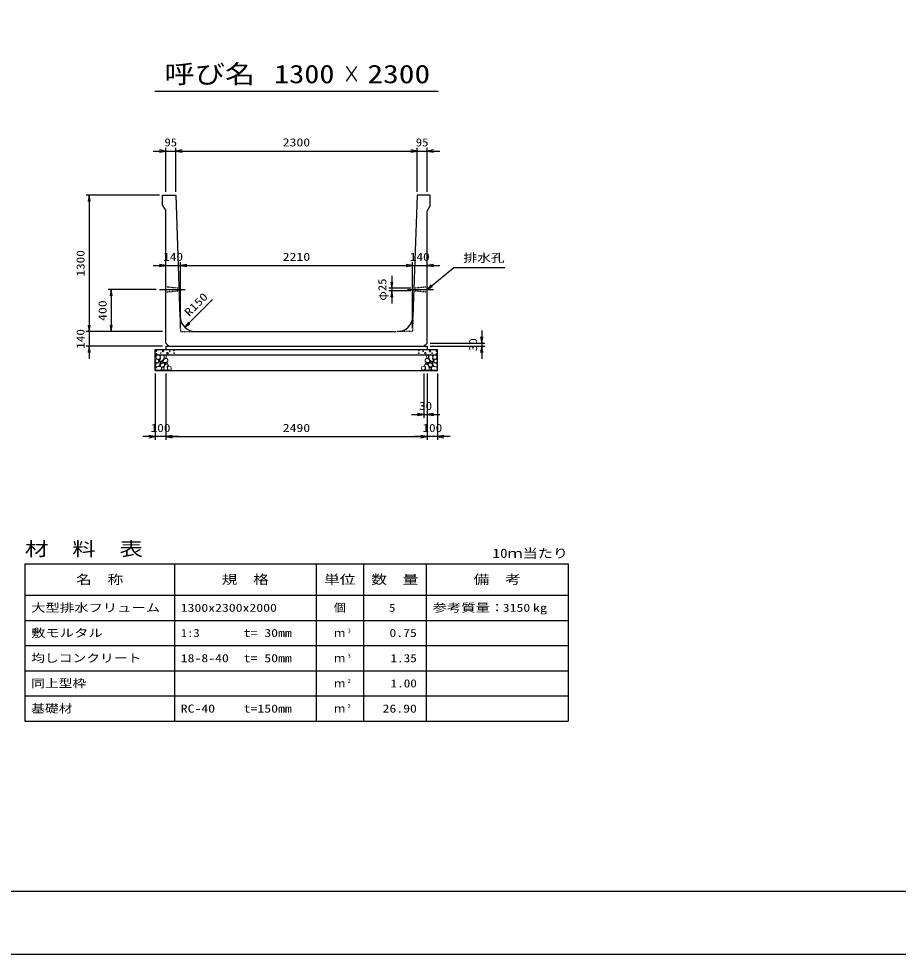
# Model space of a CAD drawing. Units: millimetres at full size. Extents: x 0 to 25230, y 0 to 17820.
# Drawn here: x 8469 to 16849, y 0 to 8910 of the extents above; entities that cross this region are included whole.
import ezdxf
from ezdxf.enums import TextEntityAlignment as Align

# ---------------------------------------------------------------- set-up
doc = ezdxf.new("R2010")
doc.units = ezdxf.units.MM
doc.linetypes.add('CHAIN', pattern=[18.5, 12, -1.5, 3.5, -1.5])
doc.linetypes.add('DASHED_SPACED', pattern=[12, 6, -6])
for name, color, linetype, lineweight in [('0_2', 7, 'Continuous', 25), ('D-BMK', 2, 'CHAIN', 25), ('D-DCR-HCHn', 4, 'Continuous', 9), ('D-MTR-FRAM', 7, 'Continuous', 25), ('D-MTR-LINE', 7, 'Continuous', 25), ('D-STR-DIM', 7, 'Continuous', 25), ('D-STR-STRn', 1, 'Continuous', 25), ('D-TTL', 2, 'Continuous', 25), ('D-TTL-TXT', 7, 'Continuous', 25)]:
    doc.layers.add(name, color=color, linetype=linetype, lineweight=lineweight)
doc.layers.add('D-MTR', color=7, linetype='Continuous')
doc.layers.add('D-MTR-TXT', color=7, linetype='Continuous')
doc.styles.add('ＭＳ ゴシック', font='')
doc.styles.get('ＭＳ ゴシック').set_extended_font_data('MS Gothic')

# ---------------------------------------------------------------- blocks, each defined once
blk = doc.blocks.new('open_arrow')
at = {"color": 0, "linetype": 'Continuous', "lineweight": -2}
blk.add_lwpolyline([(7.5, 1.25), (0, 0), (7.5, -1.25)], dxfattribs=at)

msp = doc.modelspace()

# ---------------------------------------------------------------- linework, layer by layer
at = {"layer": '0_2'}
for p, q in [((9780, 6330), (9320, 6330)), ((9350, 6330), (9350, 5930)), ((9840, 5930), (9320, 5930))]:
    msp.add_line(p, q, dxfattribs=at)
at = {"layer": 'D-BMK'}
for p, q in [((9810, 6330), (10056.154, 6330)), ((12173.846, 6330), (12420, 6330))]:
    msp.add_line(p, q, dxfattribs=at)
at = {"layer": 'D-DCR-HCHn'}
for points in [[(9808.399, 5703.696), (9792.796, 5707.163), (9778.928, 5700.228), (9777.194, 5684.626), (9780.661, 5672.491), (9797.997, 5667.29), (9810.132, 5667.29), (9815.333, 5675.958), (9815.333, 5695.028)], [(9822.267, 5705.429), (9817.067, 5689.827), (9818.8, 5672.491), (9806.665, 5653.421), (9822.267, 5644.753), (9839.603, 5653.421), (9850.005, 5667.29), (9853.472, 5689.827), (9850.005, 5701.962), (9839.603, 5707.163)], [(9855.206, 5701.962), (9855.206, 5681.159), (9863.874, 5675.958), (9872.542, 5681.159), (9874.275, 5693.294), (9872.542, 5703.696), (9860.407, 5707.163)], [(12374.794, 5701.962), (12374.794, 5681.159), (12366.126, 5675.958), (12357.458, 5681.159), (12355.725, 5693.294), (12357.458, 5703.696), (12369.593, 5707.163)], [(12407.733, 5705.429), (12412.933, 5689.827), (12411.2, 5672.491), (12423.335, 5653.421), (12407.733, 5644.753), (12390.397, 5653.421), (12379.995, 5667.29), (12376.528, 5689.827), (12379.995, 5701.962), (12390.397, 5707.163)], [(12421.601, 5703.696), (12437.204, 5707.163), (12451.072, 5700.228), (12452.806, 5684.626), (12449.339, 5672.491), (12432.003, 5667.29), (12419.868, 5667.29), (12414.667, 5675.958), (12414.667, 5695.028)], [(9775.46, 5660.356), (9770.26, 5644.753), (9777.194, 5634.352), (9794.53, 5632.618), (9806.366, 5637.699), (9801.464, 5649.954), (9804.932, 5656.889), (9797.997, 5663.823), (9787.596, 5667.29)], [(9808.366, 5602.757), (9821.208, 5622.019), (9819.603, 5626.834), (9801.946, 5631.65), (9785.894, 5630.045), (9774.658, 5620.414), (9773.052, 5609.177), (9774.658, 5597.941), (9787.499, 5594.731)], [(9825.735, 5644.753), (9817.067, 5637.819), (9820.534, 5632.618), (9832.669, 5632.618), (9837.87, 5634.352), (9841.337, 5641.286), (9836.136, 5646.487)], [(9853.311, 5602.757), (9861.337, 5622.019), (9854.916, 5630.045), (9835.654, 5630.045), (9827.628, 5626.834), (9819.603, 5615.598), (9819.603, 5605.967), (9827.628, 5593.125), (9837.259, 5591.52)], [(9851.739, 5663.823), (9843.071, 5643.02), (9850.005, 5634.352), (9870.808, 5634.352), (9879.476, 5637.819), (9888.144, 5649.954), (9888.144, 5660.356), (9879.476, 5674.224), (9869.074, 5675.958)], [(9880.599, 5564.232), (9885.415, 5578.679), (9883.81, 5594.731), (9895.046, 5612.388), (9880.599, 5620.414), (9864.548, 5612.388), (9854.916, 5599.546), (9851.706, 5578.679), (9854.916, 5567.443), (9864.548, 5562.627)], [(9877.389, 5620.414), (9885.415, 5626.834), (9882.204, 5631.65), (9870.968, 5631.65), (9866.153, 5630.045), (9862.942, 5623.624), (9867.758, 5618.808)], [(12349.401, 5564.232), (12344.585, 5578.679), (12346.19, 5594.731), (12334.954, 5612.388), (12349.401, 5620.414), (12365.452, 5612.388), (12375.084, 5599.546), (12378.294, 5578.679), (12375.084, 5567.443), (12365.452, 5562.627)], [(12378.261, 5663.823), (12386.929, 5643.02), (12379.995, 5634.352), (12359.192, 5634.352), (12350.524, 5637.819), (12341.856, 5649.954), (12341.856, 5660.356), (12350.524, 5674.224), (12360.926, 5675.958)], [(12352.611, 5620.414), (12344.585, 5626.834), (12347.796, 5631.65), (12359.032, 5631.65), (12363.847, 5630.045), (12367.058, 5623.624), (12362.242, 5618.808)], [(12376.689, 5602.757), (12368.663, 5622.019), (12375.084, 5630.045), (12394.346, 5630.045), (12402.372, 5626.834), (12410.397, 5615.598), (12410.397, 5605.967), (12402.372, 5593.125), (12392.741, 5591.52)], [(12404.265, 5644.753), (12412.933, 5637.819), (12409.466, 5632.618), (12397.331, 5632.618), (12392.13, 5634.352), (12388.663, 5641.286), (12393.864, 5646.487)], [(12421.634, 5602.757), (12408.792, 5622.019), (12410.397, 5626.834), (12428.054, 5631.65), (12444.106, 5630.045), (12455.342, 5620.414), (12456.948, 5609.177), (12455.342, 5597.941), (12442.501, 5594.731)], [(12454.54, 5660.356), (12459.74, 5644.753), (12452.806, 5634.352), (12435.47, 5632.618), (12423.634, 5637.699), (12428.536, 5649.954), (12425.068, 5656.889), (12432.003, 5663.823), (12442.404, 5667.29)], [(9814.787, 5562.627), (9826.023, 5567.443), (9829.234, 5583.494), (9822.813, 5594.731), (9811.577, 5597.941), (9797.13, 5596.336), (9781.078, 5589.915), (9773.052, 5580.284), (9773.052, 5569.048), (9777.868, 5562.627), (9797.13, 5564.232)], [(9850.101, 5567.443), (9850.101, 5586.705), (9842.075, 5591.52), (9834.049, 5586.705), (9832.444, 5575.469), (9834.049, 5565.837), (9845.285, 5562.627)], [(9893.441, 5565.837), (9907.887, 5562.627), (9920.729, 5569.048), (9922.334, 5583.494), (9919.124, 5594.731), (9903.072, 5599.546), (9891.836, 5599.546), (9887.02, 5591.52), (9887.02, 5573.863)], [(12336.559, 5565.837), (12322.113, 5562.627), (12309.271, 5569.048), (12307.666, 5583.494), (12310.876, 5594.731), (12326.928, 5599.546), (12338.164, 5599.546), (12342.98, 5591.52), (12342.98, 5573.863)], [(12379.899, 5567.443), (12379.899, 5586.705), (12387.925, 5591.52), (12395.951, 5586.705), (12397.556, 5575.469), (12395.951, 5565.837), (12384.715, 5562.627)], [(12415.213, 5562.627), (12403.977, 5567.443), (12400.766, 5583.494), (12407.187, 5594.731), (12418.423, 5597.941), (12432.87, 5596.336), (12448.922, 5589.915), (12456.948, 5580.284), (12456.948, 5569.048), (12452.132, 5562.627), (12432.87, 5564.232)]]:
    msp.add_lwpolyline(points, close=True, dxfattribs=at)
for centre, radius in [((9780.727, 5743.955), 3), ((9781.869, 5718.91), 3), ((9822.292, 5725.752), 3), ((9843.336, 5743.955), 7.5), ((9886.664, 5724.961), 7.5), ((9907.708, 5743.164), 3), ((9948.131, 5750.006), 3), ((9949.273, 5724.961), 3), ((12280.727, 5724.961), 3), ((12281.869, 5750.006), 3), ((12322.292, 5743.164), 3), ((12343.336, 5724.961), 7.5), ((12386.664, 5743.955), 7.5), ((12407.708, 5725.752), 3), ((12448.131, 5718.91), 3), ((12449.273, 5743.955), 3)]:
    msp.add_circle(centre, radius, dxfattribs=at)
at = {"layer": 'D-MTR-FRAM'}
for p, q in [((8527.5, 3720), (13702.5, 3720)), ((8527.5, 3720), (8527.5, 2220)), ((13702.5, 3720), (13702.5, 2220)), ((8527.5, 2220), (13702.5, 2220))]:
    msp.add_line(p, q, dxfattribs=at)
at = {"layer": 'D-MTR-LINE'}
for p, q in [((9952.5, 3720), (9952.5, 2220)), ((11302.5, 3720), (11302.5, 2220)), ((11752.5, 3720), (11752.5, 2220)), ((12352.5, 3720), (12352.5, 2220)), ((8527.5, 3420), (13702.5, 3420)), ((8527.5, 3180), (13702.5, 3180)), ((8527.5, 2940), (13702.5, 2940)), ((8527.5, 2700), (13702.5, 2700)), ((8527.5, 2460), (13702.5, 2460))]:
    msp.add_line(p, q, dxfattribs=at)
at = {"layer": 'D-STR-DIM'}
for p, q in [((9870, 7260), (9870, 7680)), ((9965, 7260), (9965, 7680)), ((9965, 7260), (9965, 7680)), ((12265, 7260), (12265, 7680)), ((12265, 7260), (12265, 7680)), ((12360, 7260), (12360, 7680)), ((9750, 7650), (10085, 7650)), ((9965, 7650), (12265, 7650)), ((12145, 7650), (12480, 7650)), ((9810, 7230), (9110, 7230)), ((9140, 7230), (9140, 5930)), ((9750, 6560), (10130, 6560)), ((10010, 5960), (10010, 6590)), ((10010, 5960), (10010, 6590)), ((10010, 6560), (12220, 6560)), ((12100, 6560), (12480, 6560)), ((12220, 5960), (12220, 6590)), ((12220, 5960), (12220, 6590)), ((12023.846, 6462.5), (12023.846, 6197.5)), ((12204.279, 6342.5), (11993.846, 6342.5)), ((10050.682, 5972.115), (10315.847, 6237.28)), ((12203.413, 6317.5), (11993.846, 6317.5)), ((9140, 6050), (9140, 5670)), ((9840, 5930), (9110, 5930)), ((9840, 5930), (9110, 5930)), ((12880, 5940), (12880, 5670)), ((12390, 5820), (12910, 5820)), ((9840, 5790), (9110, 5790)), ((12390, 5790), (12910, 5790)), ((9770, 5530), (9770, 4900)), ((9870, 5530), (9870, 4900)), ((9870, 5530), (9870, 4900)), ((12330, 5530), (12330, 5110)), ((12360, 5530), (12360, 4900)), ((12360, 5530), (12360, 4900)), ((12360, 5530), (12360, 5110)), ((12460, 5530), (12460, 4900)), ((12210, 5140), (12480, 5140)), ((9990, 4930), (9650, 4930)), ((9870, 4930), (12360, 4930)), ((12580, 4930), (12240, 4930))]:
    msp.add_line(p, q, dxfattribs=at)
msp.add_lwpolyline([(12360, 6330), (12615, 6540), (12675, 6540), (13099.416, 6540)], dxfattribs=at)
at = {"layer": 'D-STR-STRn'}
for p, q in [((9840, 7230), (9965, 7230)), ((9840, 7130), (9840, 7230)), ((9965, 7230), (10004.987, 6074.811)), ((12265, 7230), (12225.013, 6074.811)), ((12390, 7230), (12265, 7230)), ((12390, 7130), (12390, 7230)), ((9840, 7130), (9870, 7080)), ((12390, 7130), (12360, 7080)), ((9870, 5820), (9870, 7080)), ((12360, 5820), (12360, 7080)), ((10154.898, 5930), (12063.66, 5930)), ((9870, 5820), (9900, 5790)), ((12360, 5820), (12330, 5790)), ((9770, 5560), (9770, 5760)), ((9770, 5760), (12460, 5760)), ((9770, 5710), (12460, 5710)), ((9870, 5790), (12360, 5790)), ((9870, 5790), (9870, 5760)), ((12360, 5790), (12360, 5760)), ((12460, 5560), (12460, 5760)), ((9770, 5560), (12460, 5560))]:
    msp.add_line(p, q, dxfattribs=at)
at = {"layer": 'D-STR-STRn', "color": 2, "linetype": 'DASHED_SPACED'}
for p, q in [((9995.721, 6342.5), (9870, 6355)), ((12360, 6355), (12234.279, 6342.5)), ((9996.587, 6317.5), (9870, 6305)), ((12360, 6305), (12233.413, 6317.5)), ((10004.987, 6074.811), (10010, 5930)), ((12225.013, 6074.811), (12220, 5930)), ((10010, 5930), (10154.898, 5930)), ((12220, 5930), (12075.102, 5930))]:
    msp.add_line(p, q, dxfattribs=at)
at = {"layer": 'D-STR-STRn'}
for centre, start, end in [((10154.898, 6080), 181.98252, 270), ((12075.102, 6080), 270, 358.01748)]:
    msp.add_arc(centre, 150, start, end, dxfattribs=at)
at = {"layer": 'D-TTL'}
for points in [[(0, 0), (25230, 0), (25230, 17820), (0, 17820)], [(600, 600), (24630, 600), (24630, 17220), (600, 17220)]]:
    msp.add_lwpolyline(points, close=True, dxfattribs=at)
at = {"layer": 'D-TTL-TXT'}
msp.add_line((9765, 8220), (12465, 8220), dxfattribs=at)

# ---------------------------------------------------------------- block references
at = {"layer": '0_2', "xscale": 8, "yscale": 8}
for p, rotation in [((9350, 6330), 270), ((9350, 5930), 90)]:
    msp.add_blockref('open_arrow', p, dxfattribs=dict(at, rotation=rotation))
at = {"layer": 'D-STR-DIM', "xscale": 8, "yscale": 8}
for p, rotation in [((9870, 7650), 180), ((12265, 7650), 180), ((12265, 7650), 180), ((9140, 7230), 270), ((9870, 6560), 180), ((12220, 6560), 180), ((12220, 6560), 180), ((12023.846, 6342.5), 90), ((12360, 6330), 39.5), ((12023.846, 6317.5), 270), ((9140, 5930), 90), ((9140, 5930), 90), ((10050.682, 5972.115), 45), ((12880, 5820), 90), ((9140, 5790), 270), ((12880, 5790), 270), ((12330, 5140), 180), ((9770, 4930), 180), ((12360, 4930), 180), ((12360, 4930), 180)]:
    msp.add_blockref('open_arrow', p, dxfattribs=dict(at, rotation=rotation))
for p in [(9965, 7650), (9965, 7650), (12360, 7650), (10010, 6560), (10010, 6560), (12360, 6560), (12360, 5140), (9870, 4930), (9870, 4930), (12460, 4930)]:
    msp.add_blockref('open_arrow', p, dxfattribs=at)

# ---------------------------------------------------------------- texts
at = {"layer": '0_2', "style": 'ＭＳ ゴシック', "width": 1.25}
msp.add_text('400', height=76.98, rotation=90, dxfattribs=at).set_placement((9267.5, 6130), align=Align.MIDDLE_CENTER)
at = {"layer": 'D-MTR', "style": 'ＭＳ ゴシック', "width": 1.25}
msp.add_text('材\u3000料\u3000表', height=132, dxfattribs=at).set_placement((8527.5, 3756), align=Align.BOTTOM_LEFT)
at = {"layer": 'D-MTR', "style": 'ＭＳ ゴシック', "width": 1.2}
msp.add_text('10ｍ当たり', height=87.98, dxfattribs=at).set_placement((13702.5, 3749), align=Align.BOTTOM_RIGHT)
at = {"layer": 'D-MTR-TXT', "style": 'ＭＳ ゴシック'}
for s, height, width, p in [('名\u3000称', 87.98, 1.25, (9240, 3570)), ('規\u3000格', 87.98, 1.25, (10627.5, 3570)), ('単位', 87.98, 1.25, (11527.5, 3570)), ('数\u3000量', 87.98, 1.25, (12052.5, 3570)), ('備\u3000考', 87.98, 1.25, (13027.5, 3570)), ('個', 76.98, 1.1, (11527.5, 3300))]:
    msp.add_text(s, height=height, dxfattribs=dict(at, width=width)).set_placement(p, align=Align.MIDDLE_CENTER)
for s, width, p in [('大型排水フリューム', 1.3, (8587.5, 3300)), ('1300x2300x2000', 1.25, (10012.5, 3300)), ('参考質量：    kg', 1.3, (12412.5, 3300)), ('敷モルタル', 1.3, (8587.5, 3060)), ('1:3', 1.15, (10012.5, 3060)), ('t= 30mm', 1.25, (10612.5, 3060)), ('均しコンクリート', 1.25, (8587.5, 2820)), ('18-8-40', 1.25, (10012.5, 2820)), ('t= 50mm', 1.25, (10612.5, 2820)), ('同上型枠', 1.25, (8587.5, 2580)), ('基礎材', 1.25, (8587.5, 2340)), ('RC-40', 1.25, (10012.5, 2340)), ('t=150mm', 1.25, (10612.5, 2340))]:
    msp.add_text(s, height=76.98, dxfattribs=dict(at, width=width)).set_placement(p, align=Align.MIDDLE_LEFT)
for s, width, p in [('5', 1.15, (12057.83, 3300)), ('3150', 1.25, (13342.5, 3300)), ('0.75', 1.25, (12262.5, 3060)), ('1.35', 1.2, (12262.5, 2820)), ('1.00', 1.2, (12262.5, 2580)), ('26.90', 1.25, (12262.5, 2340))]:
    msp.add_text(s, height=76.98, dxfattribs=dict(at, width=width)).set_placement(p, align=Align.MIDDLE_RIGHT)
for p in [(11527.5, 3060), (11527.5, 2820), (11527.5, 2580), (11527.5, 2340)]:
    msp.add_text('ｍ', height=76.98, dxfattribs=at).set_placement(p, align=Align.MIDDLE_CENTER)
at = {"layer": 'D-MTR-TXT', "style": 'ＭＳ ゴシック', "width": 1.15}
for s, p in [('3', (11602.5, 3053)), ('3', (11602.5, 2813)), ('2', (11602.5, 2573)), ('2', (11602.5, 2333))]:
    msp.add_text(s, height=38.49, dxfattribs=at).set_placement(p, align=Align.BOTTOM_LEFT)
at = {"layer": 'D-STR-DIM', "style": 'ＭＳ ゴシック'}
for s, width, p in [('95', 1.15, (9917.5, 7732.5)), ('2300', 1.25, (11115, 7732.5)), ('95', 1.15, (12312.5, 7732.5)), ('140', 1.2, (9940, 6642.5)), ('2210', 1.25, (11115, 6642.5)), ('140', 1.2, (12290, 6642.5)), ('30', 1.2, (12345, 5222.5)), ('100', 1.2, (9820, 5012.5)), ('2490', 1.25, (11115, 5012.5)), ('100', 1.2, (12410, 5012.5))]:
    msp.add_text(s, height=76.98, dxfattribs=dict(at, width=width)).set_placement(p, align=Align.MIDDLE_CENTER)
for s, width, p in [('1300', 1.2, (9057.5, 6580)), ('φ25', 1.15, (11932.818, 6330)), ('140', 1.2, (9057.5, 5860)), ('30', 1.2, (12797.5, 5805))]:
    msp.add_text(s, height=76.98, rotation=90, dxfattribs=dict(at, width=width)).set_placement(p, align=Align.MIDDLE_CENTER)
at = {"layer": 'D-STR-DIM', "style": 'ＭＳ ゴシック', "width": 1.25}
msp.add_text('排水孔', height=76.98, dxfattribs=at).set_placement((12705, 6570), align=Align.BOTTOM_LEFT)
msp.add_text('R150', height=76.98, rotation=45, dxfattribs=at).set_placement((10109.092, 6053.152), align=Align.BOTTOM_LEFT)
at = {"layer": 'D-TTL-TXT', "style": 'ＭＳ ゴシック'}
for s, width, p in [('呼び名', 1.2, (10290, 8242.5)), ('1300', 1.2, (11190, 8242.5)), ('2300', 1.25, (12090, 8242.5)), ('×', 0.7, (11640, 8242.5))]:
    msp.add_text(s, height=176, dxfattribs=dict(at, width=width)).set_placement(p, align=Align.BOTTOM_CENTER)

doc.saveas('drawing.dxf')
